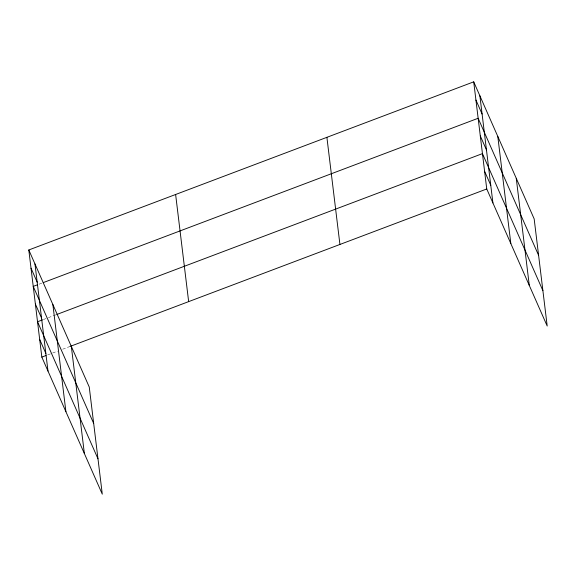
<?xml version="1.0" encoding="UTF-8"?>
<svg xmlns="http://www.w3.org/2000/svg" width="576" height="576" viewBox="0 0 576 576"><rect width="100%" height="100%" fill="white"/><g stroke="black" fill="none" stroke-linecap="round" stroke-linejoin="round"><path stroke-width="0.43" stroke-dasharray="2.88 2.16" d="M39.074 284.191L42.408 282.931M43.373 319.543L47.542 317.966M48.377 317.65L55.886 314.813M47.671 354.895L51.847 353.318M52.682 353.009L57.686 351.115M62.69 349.222L70.2 346.385"/><path stroke-width="0.86" d="M28.8 249.97L89.251 387.029L102.283 494.158L41.832 357.106L28.8 249.97L473.717 81.842L534.168 218.894L547.2 326.03L486.749 188.971L473.717 81.842M37.404 284.818L33.235 286.394L93.679 423.454M43.243 282.614L478.152 118.267L538.596 255.319M42.538 319.86L37.534 321.754L97.978 458.806M56.722 314.503L482.45 153.619L542.902 290.671M41.832 357.106L46.008 355.529M70.2 346.385L486.749 188.971M475.934 100.051L482.098 114.026M480.298 135.943L486.461 149.918M484.603 171.295L490.766 185.27M31.018 268.186L37.181 282.161M35.381 304.078L41.544 318.046M39.686 339.43L45.85 353.398M516.254 178.279L529.286 285.408M497.794 136.433L510.826 243.562M479.88 95.818L492.912 202.946M326.894 137.326L339.926 244.454M175.622 194.486L188.654 301.622M71.33 346.406L84.37 453.542M52.877 304.56L65.909 411.696M34.963 263.945L47.995 371.081"/></g></svg>
